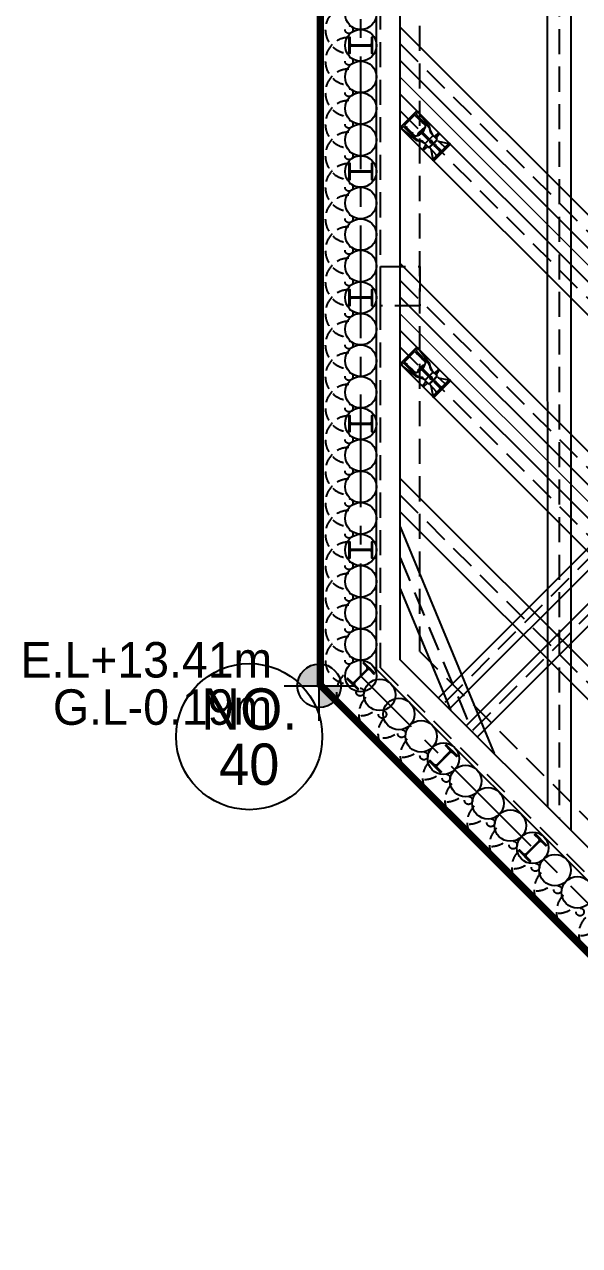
# Model space of a CAD drawing. Header units: millimetres. Extents: x 1073475 to 2890243, y -1340830 to -367733.
# Drawn here: x 2054384 to 2055617, y -382497 to -379784 of the extents above; entities that cross this region are included whole.
import ezdxf
from ezdxf.enums import TextEntityAlignment as Align

# ---------------------------------------------------------------- set-up
doc = ezdxf.new("R2010")
doc.units = ezdxf.units.MM
doc.header["$LTSCALE"] = 50
for name, pattern in [('CENTER2', [28.575000000000003, 19.05, -3.175, 3.175, -3.175]), ('HIDDEN', [9.524999999999999, 6.35, -3.175]), ('HIDDEN2', [4.762499999999999, 3.175, -1.5875]), ('PHANTOM', [63.50000000000001, 31.75, -6.35, 6.35, -6.35, 6.35, -6.35])]:
    doc.linetypes.add(name, pattern=pattern)
doc.layers.add('_0', color=7, linetype='Continuous', lineweight=0)
for name, color, linetype in [('CEN', 1, 'CENTER2'), ('CIP', 1, 'Continuous'), ('H-BEAM', 5, 'Continuous'), ('HPILE-300x200', 3, 'Continuous'), ('NO', 2, 'Continuous'), ('SGR', 8, 'Continuous'), ('ST-CEN', 1, 'HIDDEN'), ('ST-CEN(하부 H-BEAM)', 1, 'HIDDEN'), ('STRUT', 3, 'Continuous'), ('WALE-1', 3, 'Continuous'), ('건축', 233, 'HIDDEN'), ('대지경계선', 6, 'PHANTOM'), ('유압JACK', 2, 'Continuous'), ('현황레벨', 7, 'Continuous')]:
    doc.layers.add(name, color=color, linetype=linetype)
doc.styles.add('돋움', font='')
doc.styles.get('돋움').set_extended_font_data('Dotum')

# ---------------------------------------------------------------- blocks, each defined once
blk = doc.blocks.new('계측평면')
at = {"layer": '대지경계선', "const_width": 60}
for points in [[(-5832.864789650936, -5157.838007851467), (-176.0105391723773, 499.0162449463169), (26244.97474421638, 499.0162437151084), (26244.97474204407, -35090.00000623028), (1238.203021687295, -35090.00000797046), (-5832.864790286098, -28018.93219313674), (-5832.864789650936, -5157.838007851467)], [(26246.58817301044, -35088.38657526327), (1239.816452653671, -35088.38657700345), (-5831.251359319722, -28017.31876216973), (-5831.25135868456, -5156.224576884455), (-174.3971082060016, 500.6296759133293), (26246.58817518275, 500.6296746821208)]]:
    blk.add_lwpolyline(points, dxfattribs=at)
blk = doc.blocks.new('A$C1D3235D9')
at = {"layer": 'SGR', "linetype": 'HIDDEN2'}
blk.add_circle((0, 0), 50, dxfattribs=at)
blk.add_arc((0, 0), 300, 0, 180, dxfattribs=at)
blk = doc.blocks.new('A$C59AB4A79')
at = {"layer": '현황레벨'}
h = blk.add_hatch(color=251, dxfattribs=at)
h.paths.add_polyline_path([(-18377.83954585227, -23391.64887909684, 0.4142135623731262), (-18655.12285801116, -23668.93219125574), (-18377.83954585227, -23668.93219125574)])
h.paths.add_polyline_path([(-18377.83954585227, -23668.93219125574), (-18377.83954585227, -23946.21550341463, 0.4142135623730878), (-18100.55623369338, -23668.93219125574)])
at = {"layer": '_0', "color": 251}
for p, q in [((-17350.00001083105, -15949.9999985164), (-3550.000005690381, -29750.00000194577)), ((-17350.00001101405, -18949.9999979611), (-6550.000005690614, -29750.000001946))]:
    blk.add_line(p, q, dxfattribs=at)
at = {"layer": 'CEN', "color": 251, "ltscale": 1.5}
for p, q in [((-17850.00001308275, -23544.97474941541), (-17850.00001170323, -955.0252555035986)), ((-11144.97475883481, -30250.00000257045), (-17850.00001308275, -23544.97474941541))]:
    blk.add_line(p, q, dxfattribs=at)
at = {"layer": 'CIP', "color": 251}
for centre in [(-17850.00001257053, -15144.97474941588), (-17850.00001259428, -15544.97474941541), (-17850.00001261872, -15944.97474941541), (-17850.00001264317, -16344.97474941541), (-17850.00001266762, -16744.97474941541), (-17850.00001269206, -17144.97474941588), (-17850.00001271651, -17544.97474941588), (-17850.00001274096, -17944.97474941588), (-17850.00001276541, -18344.97474941588), (-17850.00001278962, -18744.97474941541), (-17850.00001281407, -19144.97474941541), (-17850.00001283851, -19544.97474941541), (-17850.00001286296, -19944.97474941541), (-17850.00001288718, -20344.97474941565), (-17850.00001291162, -20744.97474941565), (-17850.00001293607, -21144.97474941565), (-17850.00001296052, -21544.97474941565), (-17850.00001298496, -21944.97474941565), (-17850.00001300941, -22344.97474941565), (-17850.00001303386, -22744.97474941565), (-17850.00001305831, -23144.97474941565), (-17850.00001308299, -23544.97474941565), (-17611.11271992233, -23783.86204253696), (-17367.51443378348, -24027.46032863646), (-17084.67172128614, -24310.3030410877), (-16801.82900878857, -24593.14575353928), (-16518.986296291, -24875.98846599087), (-16236.14358379319, -25158.83117844246), (-15953.30087129562, -25441.67389089405), (-15670.45815879758, -25724.5166033454), (-15387.61544630001, -26007.35931579699), (-15104.77273380221, -26290.20202824858)]:
    blk.add_circle(centre, 200, dxfattribs=at)
at = {"layer": 'H-BEAM', "color": 251}
for p, q in [((-16866.29510213109, -23821.57287907728), (-12253.12230038201, -19208.400077331)), ((-12111.70094414498, -19349.82143356849), (-16724.87374588009, -23962.99423530523)), ((-11899.56890978874, -19561.95346792426), (-16512.74171151011, -24175.12626964075)), ((-16371.32035525795, -24316.54762586998), (-11758.14755355124, -19703.37482416176))]:
    blk.add_line(p, q, dxfattribs=at)
at = {"layer": 'HPILE-300x200', "color": 251}
for p, q in [((-17700.00001259428, -15544.97474942461), (-18000.00001259428, -15544.97474940622)), ((-17700.00001269206, -17144.97474942508), (-18000.00001269206, -17144.97474940668)), ((-17700.00001278962, -18744.97474942461), (-18000.00001278962, -18744.97474940622)), ((-17700.00001288718, -20344.97474942484), (-18000.00001288718, -20344.97474940645)), ((-17700.00001298496, -21944.97474942484), (-18000.00001298496, -21944.97474940645)), ((-17814.64467403782, -23368.19805411587), (-17824.54416897357, -23378.09754905326)), ((-17824.54416897357, -23378.09754905326), (-17771.15760698961, -23431.48411102861)), ((-17673.22331778891, -23509.61941034172), (-17814.64467403782, -23368.19805411587)), ((-17743.93399591348, -23438.9087322288), (-17956.06603025203, -23651.04076660203)), ((-17771.15760698728, -23459.76838227606), (-17935.20638020942, -23623.81715552462)), ((-17928.84241917823, -23630.18111655477), (-17764.79364595609, -23466.13234330621)), ((-17736.50937470864, -23466.13234330388), (-17683.12281272491, -23519.51890527911)), ((-17683.12281272491, -23519.51890527911), (-17673.22331778891, -23509.61941034172)), ((-18016.8772134406, -23570.43059355172), (-18026.77670837659, -23580.33008848911)), ((-18026.77670837659, -23580.33008848911), (-17885.35535212769, -23721.75144471496)), ((-17963.49065145687, -23623.81715552695), (-18016.8772134406, -23570.43059355172)), ((-17875.45585719193, -23711.85194977757), (-17928.8424191759, -23658.46538780222)), ((-17885.35535212769, -23721.75144471496), (-17875.45585719193, -23711.85194977757)), ((-16695.7629916193, -24487.07973635255), (-16907.89502595784, -24699.21177072579)), ((-15564.39214162831, -25618.45058615867), (-15776.52417596686, -25830.5826205319))]:
    blk.add_line(p, q, dxfattribs=at)
for points in [[(-18000.00001260033, -15644.97474940622), (-17986.00001260033, -15644.97474940715), (-17986.00001259567, -15569.47474940715, -0.414213562373095), (-17966.00001259451, -15549.47474940831), (-17734.00001259451, -15549.47474942252, -0.414213562373095), (-17714.00001259567, -15569.47474942368), (-17714.00001260033, -15644.97474942368), (-17700.00001260033, -15644.97474942461), (-17700.00001258822, -15444.97474942461), (-17714.00001258822, -15444.97474942368), (-17714.00001259288, -15520.47474942368, -0.414213562373095), (-17734.00001259404, -15540.47474942252), (-17966.00001259404, -15540.47474940831, -0.414213562373095), (-17986.00001259288, -15520.47474940715), (-17986.00001258822, -15444.97474940715), (-18000.00001258822, -15444.97474940622)], [(-18000.00001269812, -17244.97474940668), (-17986.00001269812, -17244.97474940761), (-17986.00001269346, -17169.47474940761, -0.414213562373095), (-17966.0000126923, -17149.47474940878), (-17734.0000126923, -17149.47474942298, -0.414213562373095), (-17714.00001269346, -17169.47474942415), (-17714.00001269812, -17244.97474942415), (-17700.00001269812, -17244.97474942508), (-17700.00001268601, -17044.97474942508), (-17714.00001268601, -17044.97474942415), (-17714.00001269067, -17120.47474942415, -0.414213562373095), (-17734.00001269183, -17140.47474942298), (-17966.00001269183, -17140.47474940878, -0.414213562373095), (-17986.00001269067, -17120.47474940761), (-17986.00001268601, -17044.97474940761), (-18000.00001268601, -17044.97474940668)], [(-18000.00001279567, -18844.97474940622), (-17986.00001279567, -18844.97474940715), (-17986.00001279102, -18769.47474940715, -0.414213562373095), (-17966.00001278985, -18749.47474940831), (-17734.00001278985, -18749.47474942252, -0.414213562373095), (-17714.00001279102, -18769.47474942368), (-17714.00001279567, -18844.97474942368), (-17700.00001279567, -18844.97474942461), (-17700.00001278357, -18644.97474942461), (-17714.00001278357, -18644.97474942368), (-17714.00001278822, -18720.47474942368, -0.414213562373095), (-17734.00001278939, -18740.47474942252), (-17966.00001278939, -18740.47474940831, -0.414213562373095), (-17986.00001278822, -18720.47474940715), (-17986.00001278357, -18644.97474940715), (-18000.00001278357, -18644.97474940622)], [(-18000.00001289323, -20444.97474940645), (-17986.00001289323, -20444.97474940738), (-17986.00001288857, -20369.47474940738, -0.414213562373095), (-17966.00001288741, -20349.47474940855), (-17734.00001288741, -20349.47474942275, -0.414213562373095), (-17714.00001288857, -20369.47474942391), (-17714.00001289323, -20444.97474942391), (-17700.00001289323, -20444.97474942484), (-17700.00001288112, -20244.97474942484), (-17714.00001288112, -20244.97474942391), (-17714.00001288578, -20320.47474942391, -0.414213562373095), (-17734.00001288694, -20340.47474942275), (-17966.00001288694, -20340.47474940855, -0.414213562373095), (-17986.00001288578, -20320.47474940738), (-17986.00001288112, -20244.97474940738), (-18000.00001288112, -20244.97474940645)], [(-18000.00001299102, -22044.97474940645), (-17986.00001299102, -22044.97474940738), (-17986.00001298636, -21969.47474940738, -0.414213562373095), (-17966.0000129852, -21949.47474940855), (-17734.0000129852, -21949.47474942275, -0.414213562373095), (-17714.00001298636, -21969.47474942391), (-17714.00001299102, -22044.97474942391), (-17700.00001299102, -22044.97474942484), (-17700.00001297891, -21844.97474942484), (-17714.00001297891, -21844.97474942391), (-17714.00001298357, -21920.47474942391, -0.414213562373095), (-17734.00001298473, -21940.47474942275), (-17966.00001298473, -21940.47474940855, -0.414213562373095), (-17986.00001298357, -21920.47474940738), (-17986.00001297891, -21844.97474940738), (-18000.00001297891, -21844.97474940645)], [(-16837.18434783351, -24769.92244883871), (-16827.28485289775, -24760.02295390132), (-16880.67141488171, -24706.63639192597, -0.414213562373095), (-16880.67141488404, -24678.35212067852), (-16716.6226416619, -24514.30334742996, -0.414213562373095), (-16688.33837041445, -24514.30334742763), (-16634.95180843072, -24567.68990940286), (-16625.05231349473, -24557.79041446547), (-16766.47366974363, -24416.36905823962), (-16776.37316467939, -24426.26855317701), (-16722.98660269543, -24479.65511515236, -0.414213562373095), (-16722.9866026931, -24507.93938639981), (-16887.03537591523, -24671.98815964838, -0.414213562373095), (-16915.31964716269, -24671.9881596507), (-16968.70620914642, -24618.60159767547), (-16978.60570408241, -24628.50109261286)], [(-15705.81349784252, -25901.29329864483), (-15695.91400290676, -25891.39380370744), (-15749.30056489073, -25838.00724173209, -0.414213562373095), (-15749.30056489306, -25809.72297048464), (-15585.25179167092, -25645.67419723608, -0.414213562373095), (-15556.96752042347, -25645.67419723375), (-15503.58095843974, -25699.06075920898), (-15493.68146350374, -25689.16126427159), (-15635.10281975265, -25547.73990804574), (-15645.00231468841, -25557.63940298313), (-15591.61575270444, -25611.02596495848, -0.414213562373095), (-15591.61575270211, -25639.31023620593), (-15755.66452592425, -25803.35900945449, -0.414213562373095), (-15783.9487971717, -25803.35900945682), (-15837.33535915543, -25749.97244748159), (-15847.23485409142, -25759.87194241898)]]:
    blk.add_lwpolyline(points, format="xyb", close=True, dxfattribs=at)
for centre, radius, start, end in [((-17785.29974261206, -23445.6262466535), 19.99999999991077, 315.0000000047165, 45), ((-17750.65151033108, -23480.27447892877), 20.00000000007541, 45, 135.0000000047165), ((-17949.34851583443, -23609.67501990206), 20.00000000007541, 225, 315.0000000047165), ((-17914.70028355345, -23644.32325217733), 19.99999999991077, 135.0000000047165, 225)]:
    blk.add_arc(centre, radius, start, end, dxfattribs=at)
at = {"layer": 'NO', "color": 251}
blk.add_circle((-19265.23685887526, -24313.84199018055), 926.76234881814, dxfattribs=at)
at = {"layer": 'SGR', "color": 251, "linetype": 'HIDDEN2'}
for centre in [(-17858.6000933398, -23748.50670349761), (-17575.75738084246, -24031.34941594955), (-17332.15909470408, -24274.94770204811), (-17049.31638220581, -24557.79041450052)]:
    blk.add_circle(centre, 50, dxfattribs=at)
for centre in [(-17858.6000933398, -23748.50670349761), (-17575.75738084246, -24031.34941594955), (-17332.15909470408, -24274.94770204811), (-17049.31638220581, -24557.79041450052)]:
    blk.add_arc(centre, 300, 135.0000000047165, 315.0000000047165, dxfattribs=at)
at = {"layer": 'ST-CEN', "color": 251}
for p, q in [((-15334.06205574865, 853.8059197724797), (-15334.06205573445, -25353.80592522444)), ((-17350.00001080474, -15525.73592985724), (-3125.735936953221, -29750.00000194507)), ((-17350.00001085689, -16374.26406717603), (-3974.26407442824, -29750.00000194646)), ((-17350.00001098798, -18525.73592930217), (-6125.735936952988, -29750.00000194507)), ((-17350.00001103966, -19374.26406662143), (-6974.264074428473, -29750.0000019467)), ((-17350.00001294259, -21249.99999574805), (-8850.000005690381, -29750.00000194577)), ((-17350.00001296448, -22044.97474946477), (-16435.78645062493, -24252.08153053559))]:
    blk.add_line(p, q, dxfattribs=at)
at = {"layer": 'ST-CEN(하부 H-BEAM)', "color": 251}
for p, q in [((-12182.41162226326, -19279.11075544974), (-16795.58442400652, -23892.28355719033)), ((-11828.85823166999, -19632.66414604301), (-16442.03103337996, -24245.83694775926))]:
    blk.add_line(p, q, dxfattribs=at)
at = {"layer": 'STRUT', "color": 251}
for p, q in [((-15184.06205574865, 1003.80591980787), (-15184.06205573468, -25503.80592520023)), ((-15484.06205574889, 703.8059197377879), (-15484.06205573422, -25203.80592524935)), ((-17350.00001079193, -15313.60389552778), (-2913.603902584175, -29750.00000194437)), ((-17350.00001081778, -15737.8679641874), (-3337.867971321801, -29750.00000194507)), ((-17350.00001084385, -16162.13203284633), (-3762.132040059427, -29750.00000194553)), ((-17350.00001086923, -16586.39610150573), (-4186.396108797053, -29750.000001946)), ((-17350.00001097494, -18313.60389497271), (-5913.603902584175, -29750.00000194483)), ((-17350.00001100102, -18737.86796363187), (-6337.867971322034, -29750.0000019453)), ((-17350.00001102686, -19162.13203229103), (-6762.13204005966, -29750.00000194577)), ((-17350.0000110527, -19586.39610095066), (-7186.396108797286, -29750.00000194623)), ((-17350.00001292978, -21037.86796141812), (-8637.867971322034, -29750.0000019453)), ((-17350.00001295516, -21462.13203007774), (-9062.132040059892, -29750.00000194577))]:
    blk.add_line(p, q, dxfattribs=at)
at = {"layer": 'STRUT', "color": 251, "ltscale": 0.2}
for p, q in [((-17350.00001294073, -21653.00586006441), (-16158.62259089923, -24529.24539021589)), ((-17350.00001298846, -22436.9436388649), (-16712.95031035016, -23974.91767085576))]:
    blk.add_line(p, q, dxfattribs=at)
at = {"layer": 'WALE-1', "color": 251}
for p, q in [((-17650.0000130774, -23462.13203693647), (-17650.00001170812, -1037.867967969971)), ((-17350.00001306995, -23337.86796821724), (-17350.00001171627, -1162.132036668714)), ((-10937.86797767249, -29750.00000257068), (-17350.00001306995, -23337.86796821724)), ((-11062.13204637007, -30050.00000257068), (-17650.0000130774, -23462.13203693647))]:
    blk.add_line(p, q, dxfattribs=at)
at = {"layer": '건축', "color": 251}
for p, q in [((-18377.83954585204, -23668.93219125585), (-18377.83954521641, -807.8380059705814)), ((-17600.00001307623, -23441.42135881667), (-17600.00001170998, -1058.578646086506)), ((-17100.00001306366, -23234.3145776178), (-17100.00001172256, -1265.685427251388)), ((-17600.00001279591, -18850.00000131724), (-17600.00001276541, -18350.00000131724)), ((-17600.00001276541, -18350.00000131724), (-17100.00001276541, -18350.00000134774)), ((-17100.00001276541, -18350.00000134774), (-17100.00001279591, -18850.00000134774)), ((-17100.00001279591, -18850.00000134774), (-17600.00001279591, -18850.00000131724)), ((-17100.00001306366, -23234.3145776178), (-10834.31458709086, -29500.00000257033)), ((-17600.00001307623, -23441.42135881667), (-11041.42136825388, -30000.00000257068)), ((-11306.77173387818, -30740.0000060898), (-18377.83954585204, -23668.93219125585))]:
    blk.add_line(p, q, dxfattribs=at)
at = {"layer": '대지경계선', "const_width": 60}
blk.add_lwpolyline([(13699.99998647836, -30740.00000434951), (-11306.77173387841, -30740.00000608969), (-18377.83954585181, -23668.93219125597), (-18377.83954521664, -807.8380059706978), (-12720.98529473809, 4849.016246827086), (13699.99998865067, 4849.016245595878)], dxfattribs=at)
at = {"layer": '유압JACK', "color": 251}
for p, q in [((-17350.00001086923, -16586.39610150573), (-17137.86797647341, -16374.26406710548)), ((-17128.67558837403, -16390.52752318489), (-17142.81772401859, -16404.66965882981)), ((-17128.67558837729, -16383.45645536971), (-17137.86797647341, -16374.26406710548)), ((-17128.67558837729, -16383.45645536971), (-16990.43994029844, -16558.42907082138)), ((-17295.55278871115, -16557.40472352563), (-17166.8593545577, -16428.71128936938)), ((-17295.55278871395, -16561.64736425201), (-17169.35910078068, -16687.84105226712)), ((-17162.6167138312, -16428.71128936647), (-17036.42302589794, -16554.90497738158)), ((-17143.52483075811, -16447.80317239708), (-17146.35325788287, -16450.63159952185)), ((-17146.35325788287, -16450.63159952185), (-17135.74665615638, -16461.23820133239)), ((-17142.81772396667, -16425.88286223286), (-16993.56713091349, -16575.13345528289)), ((-17132.91822901065, -16458.40977418656), (-17135.74665615638, -16461.23820133239)), ((-17069.2786187341, -16522.04938446183), (-17072.10704587982, -16524.87781160767)), ((-17061.50044415146, -16535.48441325151), (-17072.10704587982, -16524.87781160767)), ((-17058.67201702669, -16532.65598612675), (-17061.50044415146, -16535.48441325151)), ((-17340.8076227312, -16595.58848972793), (-17350.00001086923, -16586.39610150573)), ((-17340.8076227312, -16595.58848972793), (-17165.83500715322, -16733.8241379268)), ((-17333.73655491602, -16595.58848973108), (-17319.59441931359, -16581.4463541283)), ((-17298.38121584733, -16581.44635411655), (-17149.13062279415, -16730.6969471667)), ((-17276.46090557775, -16580.7392472194), (-17273.63247849513, -16577.91082013678)), ((-17273.63247849513, -16577.91082013678), (-17263.02587676863, -16588.51742194733)), ((-17265.8543038934, -16591.3458490721), (-17263.02587676863, -16588.51742194733)), ((-17202.21469361684, -16654.98545934726), (-17199.38626649207, -16652.15703222249)), ((-17188.77966476372, -16662.76363386645), (-17199.38626649207, -16652.15703222249)), ((-17191.60809184634, -16665.59206094907), (-17188.77966476372, -16662.76363386645)), ((-17128.53038055357, -16677.46766848047), (-17047.21310067782, -16596.15038876771)), ((-17124.99484664644, -16681.00320255617), (-17128.53038055357, -16677.46766848047)), ((-17126.55426803161, -16664.17784741579), (-17060.08623055858, -16597.70980994147)), ((-17123.01873412332, -16667.71338140836), (-17126.55426803161, -16664.17784741579)), ((-17124.99484664644, -16681.00320255617), (-17043.67756680888, -16599.68592255225)), ((-17123.01873412332, -16667.71338140836), (-17057.96491023386, -16602.65955751739)), ((-17119.4832001559, -16668.42048808245), (-17121.60452056094, -16666.29916784598)), ((-17117.74700209731, -16673.75535800681), (-17121.28253600537, -16670.21982401446)), ((-17121.18025647569, -16677.1886123853), (-17050.89384242124, -16606.90219824715)), ((-17115.37952376995, -16682.98934500664), (-17121.18025647569, -16677.1886123853)), ((-17120.89741376042, -16669.83470168698), (-17055.84358987072, -16604.78087779612)), ((-17117.36187985213, -16673.37023567932), (-17120.89741376042, -16669.83470168698)), ((-17112.5655806195, -16681.5606475122), (-17119.05893615144, -16675.06729189621)), ((-17075.48763847444, -16661.50436160236), (-16995.38596010837, -16741.60603996681)), ((-17067.39045269857, -16669.60154737812), (-17054.66253063735, -16656.87362531666)), ((-17062.75971641322, -16648.7764395409), (-16982.65803804714, -16728.87811790523)), ((-17056.55069669243, -16601.24534397607), (-17060.08623055858, -16597.70980994147)), ((-17057.96491023386, -16602.65955751739), (-17056.55069669243, -16601.24534397607)), ((-17055.84358987072, -16604.78087779612), (-17057.96491023386, -16602.65955751739)), ((-17055.84358987072, -16604.78087779612), (-17054.42937628739, -16603.36666421266)), ((-17050.92541127396, -16606.93376701733), (-17054.46094518504, -16603.39823327493)), ((-17050.89384242124, -16606.90219824715), (-17054.42937628739, -16603.36666421266)), ((-17050.64256864158, -16606.65092438494), (-17054.17810251052, -16603.1153906004)), ((-17050.89384242124, -16606.90219824715), (-17047.07546579768, -16603.08382154116)), ((-17042.70343064959, -16611.69849737629), (-17049.19678610121, -16605.20514200919)), ((-17043.67756680888, -16599.68592255225), (-17047.21310067782, -16596.15038876771)), ((-17041.27473309496, -16608.88455441245), (-17047.07546579768, -16603.08382154116)), ((-17008.85741134151, -16728.13458890247), (-16996.12948928028, -16715.40666684101)), ((-16995.38596010534, -16752.21264185593), (-16932.4534565995, -16689.2801381842)), ((-16983.71869819285, -16740.5453797786), (-16935.28188372427, -16692.10856530897)), ((-16935.98899046844, -16685.74460439954), (-16967.2214896013, -16621.53491781442)), ((-16967.12475137971, -16643.34125986882), (-16967.12475139392, -16626.14718903915)), ((-16932.4534565995, -16689.2801381842), (-16961.20149829378, -16660.53209649061)), ((-16887.33863452985, -16734.39496037934), (-16929.62502946402, -16692.10856531968)), ((-16928.91792265023, -16692.81567221775), (-16929.62502946402, -16692.10856531968)), ((-16928.07080396335, -16693.66279090452), (-16929.62502946402, -16692.10856531968)), ((-16872.34938018373, -16664.53140094143), (-16907.77506860718, -16694.50698333164)), ((-16858.20724454708, -16678.67353657784), (-16888.18282710225, -16714.0992249205)), ((-17038.51947377971, -16788.27508754819), (-17102.72916036658, -16757.04258850019)), ((-17080.9228181052, -16757.13932684355), (-17098.11688893498, -16757.13932682981)), ((-17034.98393983045, -16791.81062158174), (-17063.73198156571, -16763.06257984706)), ((-17059.73267719545, -16851.91469787445), (-17029.75709466031, -16816.48900946951)), ((-17045.59054155857, -16866.05683351087), (-17010.16485311417, -16836.08125109947)), ((-16995.38596010534, -16752.21264185593), (-17034.98393983045, -16791.81062158174)), ((-16983.71869819285, -16740.5453797786), (-17032.15551270568, -16788.98219445697)), ((-17031.44840596127, -16795.34615536639), (-17032.15551273595, -16794.63904867612)), ((-16989.86911777873, -16836.92544354801), (-17032.15551273595, -16794.63904867612)), ((-17030.60128719127, -16796.19327405212), (-17032.15551273595, -16794.63904867612)), ((-16988.31489227852, -16838.47966913262), (-16989.86911777873, -16836.92544354801)), ((-16934.22122354666, -16790.04285442387), (-16982.65803801827, -16838.47966914345)), ((-16973.54484976456, -16845.89295816538), (-16894.41270956188, -16933.77810351853)), ((-16973.39493922913, -16829.21657018957), (-16895.04750782577, -16750.86913894932)), ((-16969.1522985464, -16833.45921087218), (-16973.39493922913, -16829.21657018957)), ((-16929.97858282272, -16794.28549514769), (-16973.32862144336, -16837.63553393376)), ((-16967.03097818373, -16831.33789067413), (-16971.27361886646, -16827.09524999151)), ((-16969.1522985464, -16833.45921087218), (-16890.80486714304, -16755.11177963193)), ((-16932.09990318352, -16991.56828716362), (-16959.14633103134, -16861.88413347374)), ((-16934.22122354666, -16790.04285442387), (-16885.78440903686, -16741.60603999544)), ((-16929.97858282272, -16794.28549514769), (-16886.62854422512, -16750.93545654928)), ((-16925.73594218609, -17010.66017018014), (-16713.60390779004, -16798.5281357799)), ((-16713.60390779004, -16798.5281357799), (-16925.73594218609, -17010.66017018014)), ((-16910.53664479079, -16824.65383439383), (-16849.61144562275, -16888.33583013539)), ((-16899.61024365947, -16813.72743317997), (-16835.92824808322, -16874.65263234871)), ((-16892.92618750571, -16757.23309982999), (-16897.16882818844, -16752.99045914738)), ((-16890.80486714304, -16755.11177963193), (-16895.04750782577, -16750.86913894932)), ((-16885.7844090478, -16735.94918573508), (-16887.33863452985, -16734.39496037934)), ((-16878.37111989106, -16750.71922837244), (-16790.48597466084, -16829.85136853298)), ((-16732.69579093321, -16792.16417490912), (-16862.37994470703, -16765.11774706503)), ((-16729.86736378749, -16789.33574776328), (-16839.90533815301, -16899.37372213113)), ((-16729.86736378749, -16789.33574776328), (-16814.95224136533, -16874.42062542518)), ((-16729.86736378749, -16789.33574776328), (-16769.84241385502, -16829.31079791393)), ((-16713.60390779004, -16798.5281357799), (-16722.79629597254, -16789.33574776631)), ((-16934.92833032948, -16994.39671430946), (-16832.39784703637, -16891.86623093195)), ((-16934.92833032948, -16994.39671430946), (-16849.84345268924, -16909.31183666759)), ((-16934.92833032948, -16994.39671430946), (-16894.95328022074, -16954.42166419991)), ((-16925.73594218609, -17010.66017018014), (-16934.92833032622, -17001.46778212441)), ((-17350.0000110527, -19586.39610095066), (-17137.86797665688, -19374.26406655042)), ((-17295.55278889462, -19557.40472297056), (-17166.85935474117, -19428.71128881432)), ((-17162.61671401467, -19428.71128881141), (-17036.42302608141, -19554.90497682651)), ((-17143.52483094158, -19447.80317184201), (-17146.35325806635, -19450.63159896678)), ((-17146.35325806635, -19450.63159896678), (-17135.74665633985, -19461.23820077733)), ((-17128.6755885575, -19390.52752262983), (-17142.81772420206, -19404.66965827474)), ((-17142.81772415014, -19425.88286167779), (-16993.56713109696, -19575.13345472782)), ((-17128.67558856076, -19383.45645481464), (-17137.86797665688, -19374.26406655042)), ((-17132.91822919413, -19458.40977363149), (-17135.74665633985, -19461.23820077733)), ((-17128.67558856076, -19383.45645481464), (-16990.43994048191, -19558.42907026631)), ((-17340.80762291467, -19595.58848917286), (-17350.0000110527, -19586.39610095066)), ((-17340.80762291467, -19595.58848917286), (-17165.83500733669, -19733.82413737173)), ((-17333.73655509949, -19595.58848917601), (-17319.59441949707, -19581.44635357324)), ((-17298.3812160308, -19581.44635356148), (-17149.13062297762, -19730.69694661163)), ((-17295.55278889742, -19561.64736369695), (-17169.35910096415, -19687.84105171205)), ((-17276.46090576123, -19580.73924666434), (-17273.6324786786, -19577.91081958171)), ((-17273.6324786786, -19577.91081958171), (-17263.0258769521, -19588.51742139226)), ((-17265.85430407687, -19591.34584851703), (-17263.0258769521, -19588.51742139226)), ((-17202.21469380031, -19654.98545879219), (-17199.38626667554, -19652.15703166742)), ((-17188.77966494719, -19662.76363331138), (-17199.38626667554, -19652.15703166742)), ((-17191.60809202981, -19665.592060394), (-17188.77966494719, -19662.76363331138)), ((-17128.53038073704, -19677.4676679254), (-17047.21310086129, -19596.15038821264)), ((-17126.55426821508, -19664.17784686072), (-17060.08623074205, -19597.7098093864)), ((-17123.0187343068, -19667.7133808533), (-17126.55426821508, -19664.17784686072)), ((-17124.99484682991, -19681.0032020011), (-17043.67756699235, -19599.68592199718)), ((-17123.0187343068, -19667.7133808533), (-17057.96491041733, -19602.65955696232)), ((-17119.48320033937, -19668.42048752739), (-17121.60452074441, -19666.29916729091)), ((-17117.74700228078, -19673.75535745174), (-17121.28253618884, -19670.2198234594)), ((-17121.18025665917, -19677.18861183024), (-17050.89384260471, -19606.90219769208)), ((-17120.89741394389, -19669.83470113191), (-17055.8435900542, -19604.78087724105)), ((-17117.36188003561, -19673.37023512425), (-17120.89741394389, -19669.83470113191)), ((-17075.48763865791, -19661.50436104729), (-16995.38596029184, -19741.60603941174)), ((-17069.27861891757, -19522.04938390676), (-17072.10704606329, -19524.8778110526)), ((-17061.50044433493, -19535.48441269645), (-17072.10704606329, -19524.8778110526)), ((-17067.39045288204, -19669.60154682305), (-17054.66253082082, -19656.87362476159)), ((-17062.75971659669, -19648.77643898583), (-16982.65803823061, -19728.87811735016)), ((-17058.67201721016, -19532.65598557168), (-17061.50044433493, -19535.48441269645)), ((-17056.5506968759, -19601.245343421), (-17060.08623074205, -19597.7098093864)), ((-17057.96491041733, -19602.65955696232), (-17056.5506968759, -19601.245343421)), ((-17055.8435900542, -19604.78087724105), (-17057.96491041733, -19602.65955696232)), ((-17055.8435900542, -19604.78087724105), (-17054.42937647086, -19603.36666365759)), ((-17050.92541145743, -19606.93376646226), (-17054.46094536851, -19603.39823271986)), ((-17050.89384260471, -19606.90219769208), (-17054.42937647086, -19603.36666365759)), ((-17050.64256882505, -19606.65092382987), (-17054.17810269399, -19603.11539004534)), ((-17050.89384260471, -19606.90219769208), (-17047.07546598115, -19603.0838209861)), ((-17042.70343083306, -19611.69849682122), (-17049.19678628468, -19605.20514145412)), ((-17043.67756699235, -19599.68592199718), (-17047.21310086129, -19596.15038821264)), ((-17041.27473327843, -19608.88455385738), (-17047.07546598115, -19603.0838209861)), ((-16935.98899065191, -19685.74460384448), (-16967.22148978477, -19621.53491725936)), ((-16967.12475156318, -19643.34125931375), (-16967.12475157739, -19626.14718848409)), ((-16932.45345678297, -19689.28013762913), (-16961.20149847725, -19660.53209593554)), ((-16872.3493803672, -19664.53140038636), (-16907.77506879065, -19694.50698277657)), ((-17124.99484682991, -19681.0032020011), (-17128.53038073704, -19677.4676679254)), ((-17115.37952395342, -19682.98934445158), (-17121.18025665917, -19677.18861183024)), ((-17112.56558080297, -19681.56064695714), (-17119.05893633491, -19675.06729134114)), ((-17038.51947396318, -19788.27508699312), (-17102.72916055005, -19757.04258794512)), ((-17080.92281828867, -19757.13932628848), (-17098.11688911845, -19757.13932627474)), ((-17034.98394001392, -19791.81062102667), (-17063.73198174918, -19763.06257929199)), ((-17059.73267737892, -19851.91469731939), (-17029.75709484378, -19816.48900891445)), ((-16995.38596028881, -19752.21264130087), (-17034.98394001392, -19791.81062102667)), ((-16983.71869837632, -19740.54537922353), (-17032.15551288915, -19788.9821939019)), ((-17031.44840614474, -19795.34615481133), (-17032.15551291942, -19794.63904812105)), ((-16989.8691179622, -19836.92544299294), (-17032.15551291942, -19794.63904812105)), ((-17030.60128737474, -19796.19327349705), (-17032.15551291942, -19794.63904812105)), ((-17008.85741152498, -19728.1345883474), (-16996.12948946375, -19715.40666628594)), ((-16995.38596028881, -19752.21264130087), (-16932.45345678297, -19689.28013762913)), ((-16983.71869837632, -19740.54537922353), (-16935.28188390774, -19692.1085647539)), ((-16934.22122373013, -19790.0428538688), (-16982.65803820174, -19838.47966858838)), ((-16973.3949394126, -19829.2165696345), (-16895.04750800924, -19750.86913839425)), ((-16929.97858300619, -19794.28549459262), (-16973.32862162683, -19837.63553337869)), ((-16967.0309783672, -19831.33789011906), (-16971.27361904993, -19827.09524943645)), ((-16969.15229872987, -19833.45921031712), (-16890.80486732651, -19755.11177907686)), ((-16934.22122373013, -19790.0428538688), (-16885.78440922033, -19741.60603944038)), ((-16929.97858300619, -19794.28549459262), (-16886.6285444086, -19750.93545599421)), ((-16887.33863471332, -19734.39495982428), (-16929.62502964749, -19692.10856476461)), ((-16928.9179228337, -19692.81567166268), (-16929.62502964749, -19692.10856476461)), ((-16928.07080414682, -19693.66279034945), (-16929.62502964749, -19692.10856476461)), ((-16925.73594236956, -20010.66016962507), (-16713.60390797351, -19798.52813522483)), ((-16713.60390797351, -19798.52813522483), (-16925.73594236956, -20010.66016962507)), ((-16910.53664497426, -19824.65383383876), (-16849.61144580622, -19888.33582958032)), ((-16899.61024384294, -19813.7274326249), (-16835.92824826669, -19874.65263179364)), ((-16892.92618768918, -19757.23309927492), (-16897.16882837191, -19752.99045859231)), ((-16890.80486732651, -19755.11177907686), (-16895.04750800924, -19750.86913839425)), ((-16858.20724473055, -19678.67353602278), (-16888.18282728572, -19714.09922436543)), ((-16885.78440923127, -19735.94918518001), (-16887.33863471332, -19734.39495982428)), ((-16878.37112007453, -19750.71922781738), (-16790.48597484431, -19829.85136797791)), ((-16732.69579111668, -19792.16417435405), (-16862.3799448905, -19765.11774650996)), ((-16729.86736397096, -19789.33574720821), (-16839.90533833648, -19899.37372157606)), ((-16729.86736397096, -19789.33574720821), (-16814.9522415488, -19874.42062487011)), ((-16729.86736397096, -19789.33574720821), (-16769.84241403849, -19829.31079735886)), ((-16713.60390797351, -19798.52813522483), (-16722.79629615601, -19789.33574721124)), ((-17045.59054174204, -19866.0568329558), (-17010.16485329764, -19836.0812505444)), ((-16988.31489246199, -19838.47966857755), (-16989.8691179622, -19836.92544299294)), ((-16973.54484994803, -19845.89295761031), (-16894.41270974535, -19933.77810296346)), ((-16969.15229872987, -19833.45921031712), (-16973.3949394126, -19829.2165696345)), ((-16932.09990336699, -19991.56828660856), (-16959.14633121481, -19861.88413291867)), ((-16934.92833051295, -19994.3967137544), (-16832.39784721984, -19891.86623037688)), ((-16934.92833051295, -19994.3967137544), (-16849.84345287271, -19909.31183611252)), ((-16934.92833051295, -19994.3967137544), (-16894.95328040421, -19954.42166364484)), ((-16925.73594236956, -20010.66016962507), (-16934.92833050969, -20001.46778156934))]:
    blk.add_line(p, q, dxfattribs=at)
for centre, radius, start, end in [((-17132.21112224809, -16415.27626043162), 14.9999999996453, 135, 225), ((-17132.21112224017, -16386.99198915029), 4.999999999881765, 315, 45), ((-17293.43146838946, -16559.52604376292), 2.999999999929059, 135, 225), ((-17164.73803419387, -16430.83260956453), 2.999999999929059, 45, 135), ((-17054.10069540539, -16572.58264680707), 24.99999999940882, 344.7623002986288, 45), ((-17077.05679333746, -16647.20728463586), 109.9999999974013, 0.3602266100553036, 45), ((-17077.12475133664, -16626.14718898514), 109.9999999973988, 0, 37.99693040890948), ((-17337.27208882431, -16592.05295573862), 4.999999999881765, 225, 315), ((-17308.98781754286, -16592.05295573012), 14.9999999996453, 45, 135), ((-17151.68143122899, -16670.16338263289), 24.99999999940882, 225, 285.2376997159955), ((-17077.05679333746, -16647.20728463586), 109.9999999973988, 225, 269.6397734099966), ((-17188.2139793518, -16536.05009879242), 163.9999999961219, 285.2376997159955, 315), ((-17079.02317242348, -16665.03989563382), 4.999999999881765, 45, 130.2481582949198), ((-17188.2139793518, -16536.05009879242), 163.9999999961219, 315, 344.7623002986288), ((-17059.22418255033, -16645.24090576044), 4.999999999881765, 139.7518416999892, 225), ((-16977.3547371882, -16723.57481704629), 7.499999999822648, 225, 315), ((-16947.05936264899, -16646.3899608457), 19.99999999952706, 180.3602266100553, 225), ((-16932.45345658856, -16694.93699244445), 3.999999999905412, 45, 135), ((-16917.46420222265, -16683.05618899886), 14.9999999996453, 225, 310.2363582352459), ((-16876.73203281127, -16723.78835857811), 14.9999999996453, 139.7636417553537, 225), ((-16865.27831236552, -16671.60246875964), 9.99999999976353, 315, 135), ((-17098.11688898923, -16647.13932672038), 109.9999999973988, 232.0030695963468, 270), ((-17077.87411721027, -16777.20471549197), 19.99999999952706, 45, 89.63977340999655), ((-17052.66160937701, -16858.98576569266), 9.99999999976353, 135, 315), ((-17029.32708561118, -16791.81062155135), 3.999999999905412, 135, 225), ((-17041.20788893104, -16806.79987587442), 14.9999999996453, 319.7636417553537, 45), ((-17000.47571956064, -16847.53204541246), 14.9999999996453, 45, 130.2363582352459), ((-17000.68926096824, -16746.90934090898), 7.499999999822648, 315, 45), ((-16985.48646515375, -16835.65124200785), 3.999999999905412, 225, 315), ((-16969.0859807604, -16841.87817461661), 5.999999999858119, 135, 222.0000000336277), ((-16958.96996091283, -16765.29411722673), 14.9999999996453, 135, 315), ((-16958.96996091283, -16765.29411722673), 14.9999999996453, 315, 135), ((-16958.96996091283, -16765.29411722673), 9.99999999976353, 135, 315), ((-16958.96996091283, -16765.29411722673), 9.99999999976353, 315, 135), ((-16917.76238406543, -16831.56677111879), 9.99999999976353, 43.73260100312448, 135), ((-16892.69730693661, -16806.50169407181), 9.99999999976353, 135, 226.2673989968755), ((-16882.3859035424, -16755.17809723201), 5.999999999858119, 47.9999999663723, 135), ((-16888.61283617234, -16738.77761285985), 3.999999999905412, 315, 45), ((-16825.55884309183, -16863.81402361463), 14.9999999996453, 226.2673989968755, 315), ((-16780.44901558151, -16818.70419610338), 14.9999999996453, 227.9999999663723, 315), ((-16726.3318298352, -16792.87128154677), 4.999999999881765, 45, 135), ((-16931.39279641933, -16997.93224813521), 4.999999999881765, 135, 225), ((-16905.5598819491, -16943.81506255595), 14.9999999996453, 315, 42.00000003362771), ((-16860.45005441783, -16898.70523502375), 14.9999999996453, 315, 43.73260100312448), ((-17164.73803437734, -19430.83260900946), 2.999999999929059, 45, 135), ((-17132.21112243156, -19415.27625987655), 14.9999999996453, 135, 225), ((-17132.21112242364, -19386.99198859523), 4.999999999881765, 315, 45), ((-17337.27208900778, -19592.05295518355), 4.999999999881765, 225, 315), ((-17308.98781772633, -19592.05295517505), 14.9999999996453, 45, 135), ((-17293.43146857293, -19559.52604320785), 2.999999999929059, 135, 225), ((-17188.21397953527, -19536.05009823735), 163.9999999961219, 285.2376997159955, 315), ((-17079.02317260695, -19665.03989507875), 4.999999999881765, 45, 130.2481582949198), ((-17188.21397953527, -19536.05009823735), 163.9999999961219, 315, 344.7623002986288), ((-17059.2241827338, -19645.24090520537), 4.999999999881765, 139.7518416999892, 225), ((-17054.10069558886, -19572.58264625201), 24.99999999940882, 344.7623002986288, 45), ((-17077.05679352093, -19647.2072840808), 109.9999999974013, 0.3602266100553036, 45), ((-17077.12475152011, -19626.14718843007), 109.9999999973988, 0, 37.99693040890948), ((-16947.05936283246, -19646.38996029063), 19.99999999952706, 180.3602266100553, 225), ((-16865.278312549, -19671.60246820457), 9.99999999976353, 315, 135), ((-17151.68143141246, -19670.16338207782), 24.99999999940882, 225, 285.2376997159955), ((-17098.1168891727, -19647.13932616531), 109.9999999973988, 232.0030695963468, 270), ((-17077.05679352093, -19647.2072840808), 109.9999999973988, 225, 269.6397734099966), ((-17077.87411739375, -19777.2047149369), 19.99999999952706, 45, 89.63977340999655), ((-17029.32708579465, -19791.81062099629), 3.999999999905412, 135, 225), ((-17041.20788911451, -19806.79987531935), 14.9999999996453, 319.7636417553537, 45), ((-17000.68926115171, -19746.90934035392), 7.499999999822648, 315, 45), ((-16977.35473737167, -19723.57481649122), 7.499999999822648, 225, 315), ((-16958.9699610963, -19765.29411667166), 14.9999999996453, 135, 315), ((-16958.9699610963, -19765.29411667166), 14.9999999996453, 315, 135), ((-16958.9699610963, -19765.29411667166), 9.99999999976353, 135, 315), ((-16958.9699610963, -19765.29411667166), 9.99999999976353, 315, 135), ((-16932.45345677203, -19694.93699188938), 3.999999999905412, 45, 135), ((-16917.46420240612, -19683.05618844379), 14.9999999996453, 225, 310.2363582352459), ((-16917.7623842489, -19831.56677056372), 9.99999999976353, 43.73260100312448, 135), ((-16892.69730712008, -19806.50169351674), 9.99999999976353, 135, 226.2673989968755), ((-16876.73203299474, -19723.78835802304), 14.9999999996453, 139.7636417553537, 225), ((-16882.38590372587, -19755.17809667694), 5.999999999858119, 47.9999999663723, 135), ((-16888.61283635581, -19738.77761230478), 3.999999999905412, 315, 45), ((-16726.33183001867, -19792.87128099171), 4.999999999881765, 45, 135), ((-17052.66160956048, -19858.98576513759), 9.99999999976353, 135, 315), ((-17000.47571974411, -19847.53204485739), 14.9999999996453, 45, 130.2363582352459), ((-16985.48646533722, -19835.65124145278), 3.999999999905412, 225, 315), ((-16969.08598094387, -19841.87817406154), 5.999999999858119, 135, 222.0000000336277), ((-16905.55988213257, -19943.81506200088), 14.9999999996453, 315, 42.00000003362771), ((-16860.4500546013, -19898.70523446868), 14.9999999996453, 315, 43.73260100312448), ((-16825.5588432753, -19863.81402305956), 14.9999999996453, 226.2673989968755, 315), ((-16780.44901576499, -19818.70419554831), 14.9999999996453, 227.9999999663723, 315), ((-16931.3927966028, -19997.93224758015), 4.999999999881765, 135, 225)]:
    blk.add_arc(centre, radius, start, end, dxfattribs=at)
at = {"layer": '현황레벨', "color": 251}
for p, q in [((-18377.83954585227, -24115.19535296049), (-18377.83954585227, -23222.66902955144)), ((-18824.10270755668, -23668.93219125597), (-17931.57638414786, -23668.93219125597))]:
    blk.add_line(p, q, dxfattribs=at)
blk.add_circle((-18377.83954585227, -23668.93219125597), 277.2833121588783, dxfattribs=at)
at = {"layer": 'SGR', "color": 251, "linetype": 'HIDDEN2'}
for p, rotation in [((-18000.00001258263, -15344.97474940668), 89.99999999650223), ((-18000.00001260662, -15744.97474940622), 89.99999999650223), ((-18000.00001263106, -16144.97474940622), 89.99999999650223), ((-18000.00001265551, -16544.97474940622), 89.99999999650223), ((-18000.00001267972, -16944.97474940622), 89.99999999650223), ((-18000.0000127044, -17344.97474940668), 89.99999999650223), ((-18000.00001272885, -17744.97474940668), 89.99999999650223), ((-18000.0000127533, -18144.97474940668), 89.99999999650223), ((-18000.00001277751, -18544.97474940668), 89.99999999650223), ((-18000.00001280196, -18944.97474940622), 89.99999999650223), ((-18000.00001282641, -19344.97474940622), 89.99999999650223), ((-18000.00001285085, -19744.97474940622), 89.99999999650223), ((-18000.00001287507, -20144.97474940622), 89.99999999650223), ((-18000.00001289952, -20544.97474940645), 89.99999999650223), ((-18000.00001292396, -20944.97474940645), 89.99999999650223), ((-18000.00001294841, -21344.97474940645), 89.99999999650223), ((-18000.00001297262, -21744.97474940645), 89.99999999650223), ((-18000.00001299731, -22144.97474940645), 89.99999999650223), ((-18000.00001302175, -22544.97474940645), 89.99999999650223), ((-18000.0000130462, -22944.97474940645), 89.99999999650223), ((-18000.00001307041, -23344.97474940645), 89.99999999650223), ((-16766.47366970917, -24840.63312695175), 135.000000004667), ((-16483.63095721137, -25123.47583940334), 135.000000004667), ((-16200.7882447138, -25406.31855185493), 135.000000004667), ((-15917.94553221622, -25689.1612643064), 135.000000004667), ((-15635.10281971819, -25972.00397675787), 135.000000004667), ((-15352.26010722038, -26254.84668920946), 135.000000004667), ((-15069.41739472281, -26537.68940166105), 135.000000004667), ((-14786.57468222524, -26820.53211411252), 135.000000004667)]:
    blk.add_blockref('A$C1D3235D9', p, dxfattribs=dict(at, rotation=rotation))
at = {"layer": 'NO', "color": 251, "style": '돋움'}
for s, p in [('NO.', (-19265.23685887479, -23963.84199018055)), ('40', (-19265.2368588734, -24663.84199018055))]:
    blk.add_text(s, height=524.9999999999997, dxfattribs=at).set_placement(p, align=Align.MIDDLE_CENTER)
at = {"layer": '현황레벨', "color": 251, "style": '돋움'}
for s, p in [('E.L+13.41m', (-18974.10270755528, -23338.93219125597)), ('G.L-0.19m', (-18974.10270755505, -23938.93219125597))]:
    blk.add_text(s, height=450, dxfattribs=at).set_placement(p, align=Align.MIDDLE_RIGHT)

msp = doc.modelspace()

# ---------------------------------------------------------------- block references
at = {"ltscale": 0.2, "xscale": 0.1751524569241688, "yscale": 0.1751524569241688, "zscale": 0.1751524569241688, "rotation": 0.000612302615251796}
msp.add_blockref('A$C59AB4A79', (2058257.825041893, -377107.7345485468, 1.750000000000037e-09), dxfattribs=at)
at = {"xscale": 0.175, "yscale": 0.175, "zscale": 0.175}
msp.add_blockref('계측평면', (2056064.534042997, -376345.7690502725, 1.750000000000037e-09), dxfattribs=at)

doc.saveas('drawing.dxf')
